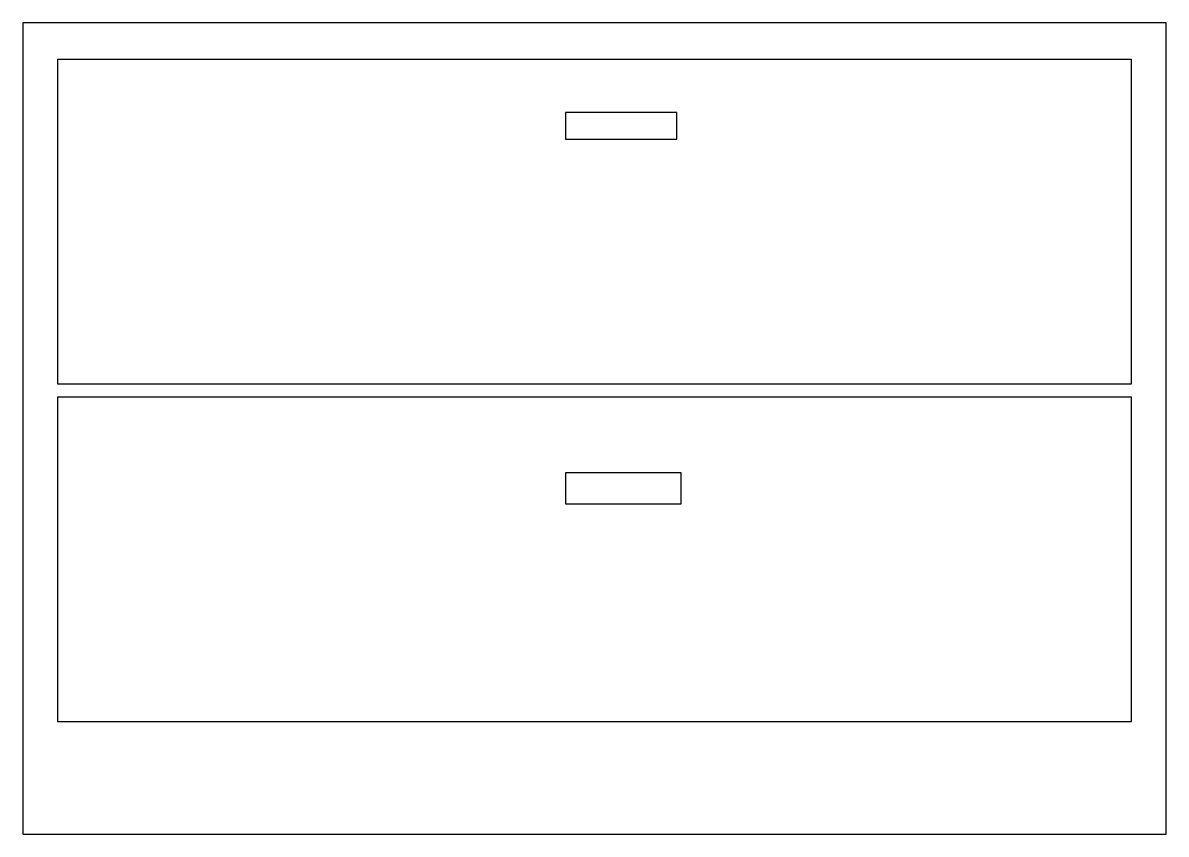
# Model space of a CAD drawing. Header units: millimetres. Extents: x 0 to 1000, y 0 to 710.
import ezdxf

# ---------------------------------------------------------------- set-up
doc = ezdxf.new("R2010")
doc.units = ezdxf.units.MM

msp = doc.modelspace()

# ---------------------------------------------------------------- linework, layer by layer
at = {"extrusion": (-1.12486e-32, -1.29355e-16, -1)}
for p, q in [((30.6, 393.7), (30.6, 678.1)), ((30.6, 678.1), (969.4, 678.1)), ((969.4, 678.1), (969.4, 393.7)), ((969.4, 393.7), (30.6, 393.7)), ((30.6, 98.4), (30.6, 382.8)), ((30.6, 382.8), (969.4, 382.8)), ((969.4, 382.8), (969.4, 98.4)), ((969.4, 98.4), (30.6, 98.4))]:
    msp.add_line(p, q, dxfattribs=at)
at = {"extrusion": (2.59031e-32, 1.41295e-16, -1)}
for p, q in [((572, 631.5), (474.7, 631.5)), ((474.7, 631.5), (474.7, 608.1)), ((572, 608.1), (572, 631.5)), ((474.7, 608.1), (572, 608.1)), ((575.9, 316.3), (474.7, 316.3)), ((474.7, 316.3), (474.7, 289.1)), ((575.9, 289.1), (575.9, 316.3)), ((474.7, 289.1), (575.9, 289.1))]:
    msp.add_line(p, q, dxfattribs=at)
msp.add_lwpolyline([(0, 0), (1000, 0), (1000, 710), (0, 710)], close=True)

doc.saveas('drawing.dxf')
